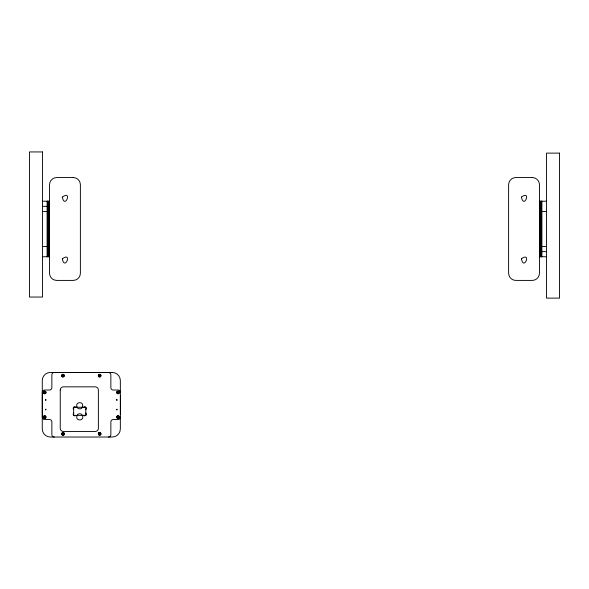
<?xml version="1.0" encoding="UTF-8"?>
<svg xmlns="http://www.w3.org/2000/svg" width="589" height="589" viewBox="0 0 589 589"><rect width="100%" height="100%" fill="white"/><g stroke="black" fill="none" stroke-linecap="round" stroke-linejoin="round"><path stroke-width="0.88" d="M120.421 414.516L120.421 395.271M77.211 415.414C77.557 413.264 81.437 413.228 82.232 415.076C85.457 421.319 74.31 421.717 77.218 415.267M82.276 407.257C85.015 400.859 74.045 401.359 77.255 407.536C78.057 409.34 81.628 409.348 82.261 407.404M44.558 416.725L44.735 417.491L44.764 416.703M42.511 201.21L49.535 201.21M539.465 201.21L546.489 201.21M42.511 206.356L47.194 206.356M42.511 211.495L47.194 211.495M541.806 211.495L546.489 211.495M42.511 246.467L47.194 246.467M541.806 246.467L546.489 246.467M541.806 251.613L546.489 251.613M42.511 256.752L49.535 256.752M539.465 256.752L546.489 256.752M541.806 201.21L541.806 256.752M541.644 201.21L541.644 256.752M541.122 201.21L541.122 256.752M540.327 201.21L540.327 256.752M48.673 201.21L48.673 256.752M47.878 201.21L47.878 256.752M47.356 201.21L47.356 256.752M47.194 201.21L47.194 256.752M85.817 413.066A1.62 1.62 0 0 1 85.817 415.355A1.62 1.62 0 0 1 83.528 415.355M83.528 407.257A1.62 1.62 0 0 1 85.817 407.257L85.817 415.355L73.669 415.355A1.62 1.62 0 0 1 73.669 413.066M85.817 409.554A1.62 1.62 0 0 0 85.817 407.257L73.669 407.257A1.62 1.62 0 0 0 73.669 409.554M75.959 407.257A1.62 1.62 0 0 0 73.669 407.257L73.669 415.355A1.62 1.62 0 0 0 75.959 415.355M43.77 416.151A1.303 1.303 0 0 1 45.625 416.151A1.347 1.347 0 0 1 45.625 418.043A1.303 1.303 0 0 1 43.785 418.057A1.303 1.303 0 0 1 43.77 416.217M43.873 416.32A1.156 1.156 0 0 0 43.888 417.954A1.156 1.156 0 0 0 45.522 417.94A1.2 1.2 0 0 0 45.522 416.261A1.156 1.156 0 0 0 43.873 416.261M118.919 391.633A1.2 1.2 0 0 0 117.226 391.611A1.2 1.2 0 0 0 117.204 393.305A1.156 1.156 0 0 0 118.86 393.312A1.2 1.2 0 0 0 118.86 391.633M117.101 416.151A1.303 1.303 0 0 1 118.963 416.151A1.347 1.347 0 0 1 118.956 418.043A1.303 1.303 0 0 1 117.123 418.057A1.303 1.303 0 0 1 117.101 416.217M117.204 416.32A1.156 1.156 0 0 0 117.218 417.954A1.156 1.156 0 0 0 118.86 417.94A1.2 1.2 0 0 0 118.86 416.261A1.156 1.156 0 0 0 117.204 416.261M98.738 432.937A1.303 1.303 0 0 1 100.601 432.937A1.347 1.347 0 0 1 100.586 434.837A1.347 1.347 0 0 1 98.687 434.837A1.347 1.347 0 0 1 98.672 432.937M98.783 433.04A1.2 1.2 0 0 0 98.797 434.734A1.2 1.2 0 0 0 100.483 434.734A1.2 1.2 0 0 0 100.498 433.04A1.156 1.156 0 0 0 98.842 433.04M62.117 433.04A1.2 1.2 0 0 0 62.132 434.734A1.2 1.2 0 0 0 63.818 434.734A1.2 1.2 0 0 0 63.833 433.04A1.156 1.156 0 0 0 62.176 433.04M54.262 437.06A2.393 2.393 0 0 1 51.869 434.667L51.869 421.915A2.393 2.393 0 0 0 49.483 419.523L44.698 419.523A2.393 2.393 0 0 1 42.305 417.13L42.305 392.421A2.393 2.393 0 0 1 44.698 390.028L49.483 390.028A2.393 2.393 0 0 0 51.869 387.636L51.869 374.884A2.393 2.393 0 0 1 54.262 372.491L108.464 372.491A2.393 2.393 0 0 1 110.857 374.884L110.857 387.636A2.393 2.393 0 0 0 113.25 390.028L118.028 390.028A2.393 2.393 0 0 1 120.421 392.421M108.464 437.06A2.393 2.393 0 0 0 110.857 434.667L110.857 421.915A2.393 2.393 0 0 1 113.25 419.523L118.028 419.523A2.393 2.393 0 0 0 120.421 417.13M60.24 390.028L60.24 428.291A3.188 3.188 0 0 0 63.428 431.479L95.19 431.479A3.188 3.188 0 0 0 98.378 428.291L98.378 390.028A3.188 3.188 0 0 0 95.19 386.84L63.428 386.84A3.188 3.188 0 0 0 60.24 390.028M44.308 392.407C44.941 393.864 45.375 391.221 44.308 392.407M62.611 375.568C63.244 377.026 63.678 374.383 62.611 375.568M62.611 433.813C63.244 435.278 63.678 432.635 62.611 433.813M99.276 375.568C99.909 377.026 100.344 374.383 99.276 375.568M99.276 433.813C99.909 435.278 100.344 432.635 99.276 433.813M117.638 392.407C118.271 393.864 118.706 391.221 117.638 392.407M117.638 417.034C118.271 418.492 118.706 415.856 117.638 417.034M62.331 197.087C64.746 209.647 72.727 189.584 62.331 197.087M62.331 258.799C64.746 271.36 72.727 251.289 62.331 258.799M44.182 392.222C44.617 394.38 45.971 390.941 44.182 392.222M45.375 399.835C45.721 401.551 46.803 398.812 45.375 399.835M45.375 409.399C45.721 411.115 46.803 408.383 45.375 409.399M44.182 416.931C44.617 419.088 45.971 415.65 44.182 416.931M62.522 375.48C62.949 377.637 64.304 374.199 62.522 375.48M62.522 433.666C62.949 435.823 64.304 432.392 62.522 433.666M99.188 375.48C99.615 377.637 100.977 374.199 99.188 375.48M99.188 433.666C99.615 435.823 100.977 432.392 99.188 433.666M117.52 392.222C117.955 394.38 119.309 390.941 117.52 392.222M116.534 399.835C116.88 401.551 117.962 398.812 116.534 399.835M116.534 409.399C116.88 411.115 117.962 408.383 116.534 409.399M117.52 416.931C117.955 419.088 119.309 415.65 117.52 416.931M521.412 197.087C523.827 209.647 531.808 189.584 521.412 197.087M521.412 258.799C523.827 271.36 531.808 251.289 521.412 258.799M63.001 375.171L62.603 375.399L63.001 376.091L63.406 375.399L63.001 375.171M44.698 392.009L44.3 392.237L44.698 392.929L45.095 392.237L44.698 392.009M99.674 375.171L99.269 375.399L99.674 376.091L100.071 375.863L99.674 375.171M44.698 416.637L44.3 417.329L44.698 417.557L45.095 417.329L44.698 416.637M118.028 392.009L117.631 392.237L118.028 392.929L118.433 392.701L118.028 392.009M63.001 433.416L62.603 433.651L63.001 434.343L63.406 434.115L63.001 433.416M118.028 416.637L117.631 416.865L118.028 417.557L118.433 416.865L118.028 416.637M99.674 433.416L99.269 434.115L99.674 434.343L100.071 434.115L99.674 433.416M42.511 151.94L29.45 151.94L29.45 297.04L42.511 297.04L42.511 151.94M559.55 153.118L546.489 153.118L546.489 298.122L559.55 298.122L559.55 153.118M73.191 177.554L56.728 177.554A7.201 7.201 0 0 0 49.535 184.755L49.535 273.208A7.201 7.201 0 0 0 56.728 280.408L73.191 280.408A7.201 7.201 0 0 0 80.384 273.208L80.384 184.755A7.201 7.201 0 0 0 73.191 177.554M532.272 177.554L515.809 177.554A7.201 7.201 0 0 0 508.616 184.755L508.616 273.208A7.201 7.201 0 0 0 515.809 280.408L532.272 280.408A7.201 7.201 0 0 0 539.465 273.208L539.465 184.755A7.201 7.201 0 0 0 532.272 177.554M112.241 372.439L50.367 372.439A8.099 8.099 0 0 0 42.268 380.538L42.268 428.925A8.099 8.099 0 0 0 50.367 437.023L112.241 437.023A8.099 8.099 0 0 0 120.34 428.925L120.34 380.538A8.099 8.099 0 0 0 112.241 372.439M43.792 391.508A1.347 1.347 0 0 0 43.77 393.415A1.303 1.303 0 0 0 45.625 393.415A1.347 1.347 0 0 0 45.625 391.523A1.347 1.347 0 0 0 43.792 391.508M43.888 391.611A1.2 1.2 0 0 0 43.873 393.305A1.156 1.156 0 0 0 45.522 393.312A1.2 1.2 0 0 0 45.522 391.633A1.2 1.2 0 0 0 43.888 391.611M117.123 391.508A1.347 1.347 0 0 0 117.101 393.415A1.303 1.303 0 0 0 118.963 393.415A1.347 1.347 0 0 0 118.956 391.523A1.347 1.347 0 0 0 117.123 391.508M63.936 432.937A1.303 1.303 0 0 0 62.073 432.937A1.347 1.347 0 0 0 62.022 434.837A1.347 1.347 0 0 0 63.921 434.837A1.347 1.347 0 0 0 63.929 432.937M98.967 376.798A1.347 1.347 0 0 0 100.984 375.627A1.347 1.347 0 0 0 98.967 374.464A1.347 1.347 0 0 0 98.967 376.798M99.04 376.666A1.2 1.2 0 0 0 100.837 375.627A1.2 1.2 0 0 0 99.04 374.597A1.2 1.2 0 0 0 99.04 376.666M62.294 376.798A1.347 1.347 0 0 0 64.319 375.627A1.347 1.347 0 0 0 62.294 374.464A1.347 1.347 0 0 0 62.294 376.798M62.375 376.666A1.2 1.2 0 0 0 64.172 375.627A1.2 1.2 0 0 0 62.375 374.597A1.2 1.2 0 0 0 62.375 376.666"/></g></svg>
